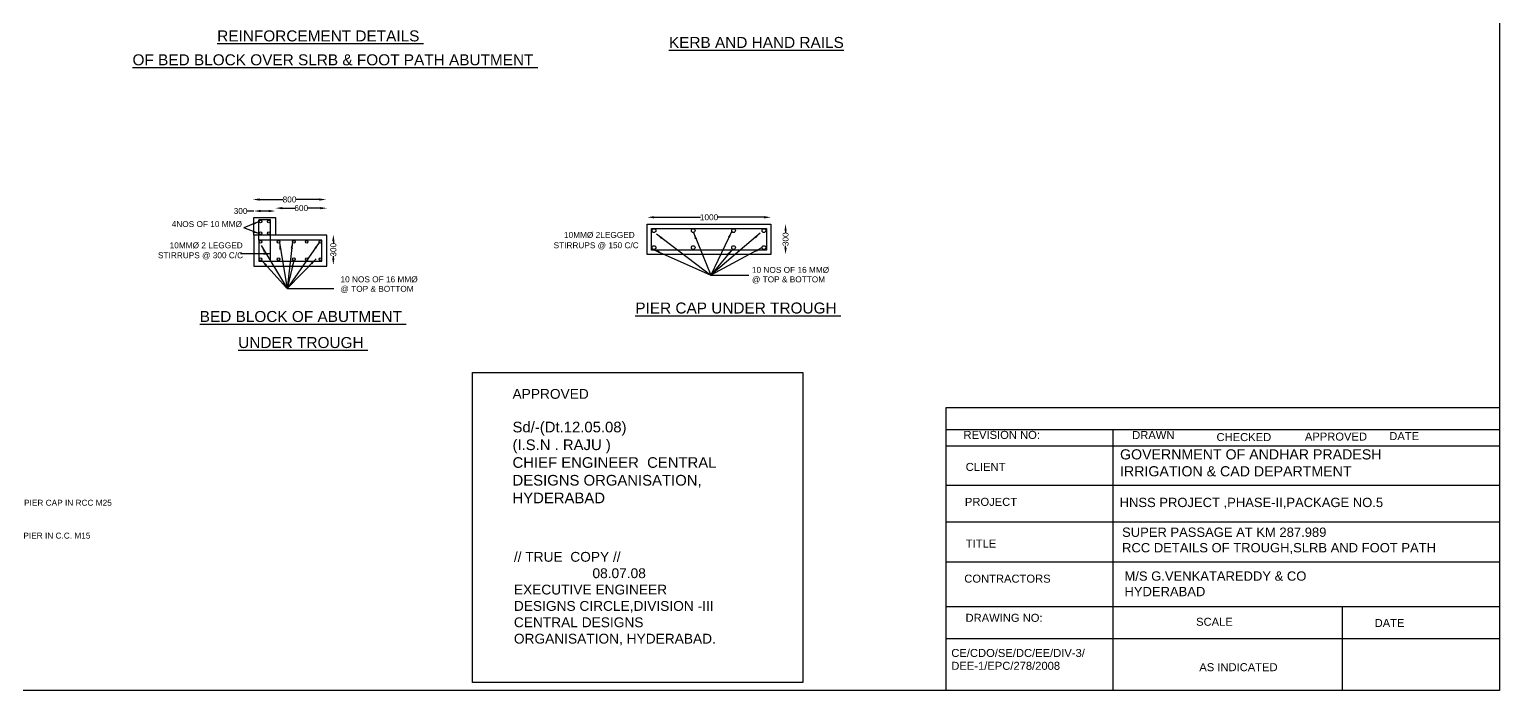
# Model space of a CAD drawing. Header units: millimetres. Extents: x 2502738 to 2517371, y 44292637 to 44301550.
# Drawn here: x 2508676 to 2517371, y 44292637 to 44296547 of the extents above; entities that cross this region are included whole.
import ezdxf

# ---------------------------------------------------------------- set-up
doc = ezdxf.new("R2010")
doc.units = ezdxf.units.MM
doc.header["$MEASUREMENT"] = 0
for name, color, linetype in [('DIMENSION', 7, 'Continuous'), ('DRAWING', 2, 'Continuous'), ('TEXT', 7, 'Continuous')]:
    doc.layers.add(name, color=color, linetype=linetype)
doc.styles.get("Standard").update_dxf_attribs({"font": 'arial.ttf', "height": 35})
doc.dimstyles.get("Standard").update_dxf_attribs({"dimtxt": 40, "dimasz": 40, "dimexe": 0.18, "dimexo": 0.0625, "dimgap": 0.09, "dimtad": 0, "dimdec": 0, "dimzin": 0, "dimdsep": 46, "dimtxsty": 'Standard', "dimcen": 0.09, "dimse1": 1, "dimse2": 1, "dimadec": 0, "dimazin": 0, "dimtfac": 1, "dimtdec": 0, "dimtofl": 0, "dimtmove": 0, "dimatfit": 3, "dimfxl": 1, "dimtolj": 1, "dimtzin": 0, "dimarcsym": 0})

# ---------------------------------------------------------------- blocks, each defined once
blk = doc.blocks.new('*D53')
at = {"layer": 'Defpoints', "color": 0, "transparency": 16777216}
for p in [(2513061.3, 44295396.3), (2513061.3, 44295215.8), (2513148.2, 44295215.8)]:
    blk.add_point(p, dxfattribs=at)
at = {"layer": 'DRAWING', "color": 0, "lineweight": -2, "transparency": 16777216}
for p, q in [((2513148.2, 44295356.3), (2513148.2, 44295344.7)), ((2513148.2, 44295255.8), (2513148.2, 44295267.4))]:
    blk.add_line(p, q, dxfattribs=at)
at = {"layer": 'DRAWING', "color": 0, "transparency": 16777216}
for points in [[(2513141.5, 44295356.3), (2513154.9, 44295356.3), (2513148.2, 44295396.3)], [(2513141.5, 44295255.8), (2513154.9, 44295255.8), (2513148.2, 44295215.8)]]:
    blk.add_solid(points, dxfattribs=at)
at = {"layer": 'DRAWING', "color": 0, "transparency": 16777216, "insert": (2513148.2, 44295306.1), "char_height": 35, "attachment_point": 5, "rotation": 90}
blk.add_mtext('\\A1;300', dxfattribs=at)
blk = doc.blocks.new('*D54')
at = {"layer": 'Defpoints', "color": 0, "transparency": 16777216}
for p in [(2512330, 44295436.3), (2512330, 44295396.3), (2513061.3, 44295396.3)]:
    blk.add_point(p, dxfattribs=at)
at = {"layer": 'DRAWING', "color": 0, "lineweight": -2, "transparency": 16777216}
for p, q in [((2512370, 44295436.3), (2512645, 44295436.3)), ((2513021.3, 44295436.3), (2512746.3, 44295436.3))]:
    blk.add_line(p, q, dxfattribs=at)
at = {"layer": 'DRAWING', "color": 0, "transparency": 16777216}
for points in [[(2512370, 44295443), (2512370, 44295429.6), (2512330, 44295436.3)], [(2513021.3, 44295443), (2513021.3, 44295429.6), (2513061.3, 44295436.3)]]:
    blk.add_solid(points, dxfattribs=at)
at = {"layer": 'DRAWING', "color": 0, "transparency": 16777216, "insert": (2512695.6, 44295436.3), "char_height": 35, "attachment_point": 5}
blk.add_mtext('\\A1;1000', dxfattribs=at)
blk = doc.blocks.new('*D108')
at = {"layer": 'Defpoints', "color": 0, "transparency": 16777216}
for p in [(2510466.7, 44295334.6), (2510473.9, 44295334.6), (2510466.7, 44295154.1)]:
    blk.add_point(p, dxfattribs=at)
at = {"layer": 'DIMENSION', "color": 0, "lineweight": -2, "transparency": 16777216}
for p, q in [((2510473.9, 44295294.6), (2510473.9, 44295283)), ((2510473.9, 44295194.1), (2510473.9, 44295205.7))]:
    blk.add_line(p, q, dxfattribs=at)
at = {"layer": 'DIMENSION', "color": 0, "transparency": 16777216}
for points in [[(2510467.2, 44295294.6), (2510480.6, 44295294.6), (2510473.9, 44295334.6)], [(2510467.2, 44295194.1), (2510480.6, 44295194.1), (2510473.9, 44295154.1)]]:
    blk.add_solid(points, dxfattribs=at)
at = {"layer": 'DIMENSION', "color": 0, "transparency": 16777216, "insert": (2510473.9, 44295244.3), "char_height": 35, "attachment_point": 5, "rotation": 90}
blk.add_mtext('\\A1;300', dxfattribs=at)
blk = doc.blocks.new('*D109')
at = {"layer": 'Defpoints', "color": 0, "transparency": 16777216}
for p in [(2510004, 44295473.4), (2510004, 44295434.7), (2510131.5, 44295434.7)]:
    blk.add_point(p, dxfattribs=at)
at = {"layer": 'DIMENSION', "color": 0, "lineweight": -2, "transparency": 16777216}
for p, q in [((2510004, 44295473.4), (2509964, 44295473.4)), ((2510091.5, 44295473.4), (2510044, 44295473.4))]:
    blk.add_line(p, q, dxfattribs=at)
at = {"layer": 'DIMENSION', "color": 0, "transparency": 16777216}
for points in [[(2510044, 44295480), (2510044, 44295466.7), (2510004, 44295473.4)], [(2510091.5, 44295480), (2510091.5, 44295466.7), (2510131.5, 44295473.4)]]:
    blk.add_solid(points, dxfattribs=at)
at = {"layer": 'DIMENSION', "color": 0, "transparency": 16777216, "insert": (2509925.3, 44295473.4), "char_height": 35, "attachment_point": 5}
blk.add_mtext('\\A1;300', dxfattribs=at)
blk = doc.blocks.new('*D110')
at = {"layer": 'Defpoints', "color": 0, "transparency": 16777216}
for p in [(2510131.5, 44295473.4), (2510436.7, 44295490.3), (2510436.7, 44295490.3)]:
    blk.add_point(p, dxfattribs=at)
at = {"layer": 'DIMENSION', "color": 0, "lineweight": -2, "transparency": 16777216}
for p, q in [((2510171.5, 44295490.3), (2510245.3, 44295490.3)), ((2510396.7, 44295490.3), (2510322.9, 44295490.3))]:
    blk.add_line(p, q, dxfattribs=at)
at = {"layer": 'DIMENSION', "color": 0, "transparency": 16777216}
for points in [[(2510171.5, 44295496.9), (2510171.5, 44295483.6), (2510131.5, 44295490.3)], [(2510396.7, 44295496.9), (2510396.7, 44295483.6), (2510436.7, 44295490.3)]]:
    blk.add_solid(points, dxfattribs=at)
at = {"layer": 'DIMENSION', "color": 0, "transparency": 16777216, "insert": (2510284.1, 44295490.3), "char_height": 35, "attachment_point": 5}
blk.add_mtext('\\A1;600', dxfattribs=at)
blk = doc.blocks.new('*D111')
at = {"layer": 'Defpoints', "color": 0, "transparency": 16777216}
for p in [(2509998.3, 44295552.6), (2509998.3, 44295541.3), (2510431, 44295552.6)]:
    blk.add_point(p, dxfattribs=at)
at = {"layer": 'DIMENSION', "color": 0, "lineweight": -2, "transparency": 16777216}
for p, q in [((2510038.3, 44295541.3), (2510176, 44295541.3)), ((2510391, 44295541.3), (2510253.4, 44295541.3))]:
    blk.add_line(p, q, dxfattribs=at)
at = {"layer": 'DIMENSION', "color": 0, "transparency": 16777216}
for points in [[(2510038.3, 44295547.9), (2510038.3, 44295534.6), (2509998.3, 44295541.3)], [(2510391, 44295547.9), (2510391, 44295534.6), (2510431, 44295541.3)]]:
    blk.add_solid(points, dxfattribs=at)
at = {"layer": 'DIMENSION', "color": 0, "transparency": 16777216, "insert": (2510214.7, 44295541.3), "char_height": 35, "attachment_point": 5}
blk.add_mtext('\\A1;800', dxfattribs=at)

msp = doc.modelspace()

# ---------------------------------------------------------------- linework, layer by layer
at = {"layer": 'DIMENSION', "color": 0}
msp.add_lwpolyline([(2517370.7, 44292637.1), (2502738.4, 44292637.1), (2502738.4, 44301550.2), (2517370.7, 44301550.2)], close=True, dxfattribs=at)
at = {"layer": 'DIMENSION'}
for points in [[(2514097.7, 44293634.9), (2517370.7, 44293634.9)], [(2516440.2, 44293134.3), (2516440.2, 44292637.1)], [(2514097.7, 44292945.7), (2517370.7, 44292945.7)]]:
    msp.add_lwpolyline(points, dxfattribs=at)
at = {"layer": 'DRAWING', "color": 0}
for points in [[(2510004, 44295330.7), (2510004, 44295434.7), (2510131.5, 44295434.7), (2510131.5, 44295330.7)], [(2510033.2, 44295301.5), (2510033.2, 44295420.5), (2510036.1, 44295420.5)], [(2510102.3, 44295176.5), (2510102.3, 44295420.5), (2510036.1, 44295420.5)]]:
    msp.add_lwpolyline(points, dxfattribs=at)
for points in [[(2510004, 44295147.2), (2510434.7, 44295147.2), (2510434.7, 44295330.7), (2510004, 44295330.7)], [(2512330, 44295396.3), (2513061.3, 44295396.3), (2513061.3, 44295215.8), (2512330, 44295215.8)], [(2512355.9, 44295370.3), (2513035.3, 44295370.3), (2513035.3, 44295241.8), (2512355.9, 44295241.8)], [(2510033.2, 44295176.5), (2510405.5, 44295176.5), (2510405.5, 44295301.5), (2510033.2, 44295301.5)]]:
    msp.add_lwpolyline(points, close=True, dxfattribs=at)
for centre, radius in [((2510043.4, 44295411.1), 7.8), ((2510092.2, 44295411.1), 7.8), ((2510043.4, 44295341.8), 7.8), ((2510092.2, 44295341.8), 7.8), ((2512369.9, 44295357.4), 11.1), ((2512602.3, 44295357.4), 11.1), ((2512840.7, 44295357.4), 11.1), ((2513020.6, 44295357.4), 11.1), ((2510043.4, 44295290.7), 7.8), ((2510149.6, 44295290.7), 7.8), ((2510240.2, 44295290.7), 7.8), ((2510316.2, 44295290.7), 7.8), ((2510397, 44295290.7), 7.8), ((2512369.9, 44295256.7), 11.1), ((2512602.3, 44295256.7), 11.1), ((2512840.7, 44295256.7), 11.1), ((2513020.6, 44295256.7), 11.1), ((2510043.4, 44295188.8), 7.8), ((2510149.6, 44295188.8), 7.8), ((2510240.2, 44295188.8), 7.8), ((2510316.2, 44295188.8), 7.8), ((2510397, 44295188.8), 7.8)]:
    msp.add_circle(centre, radius, dxfattribs=at)
at = {"layer": 'TEXT', "color": 0}
for points in [[(2511296.5, 44294518.3), (2513251, 44294518.3), (2513251, 44292684), (2511296.5, 44292684)], [(2514097.7, 44294310.4), (2517370.7, 44294310.4), (2517370.7, 44292637.1), (2514097.7, 44292637.1)]]:
    msp.add_lwpolyline(points, close=True, dxfattribs=at)
for points in [[(2514097.7, 44294181.5), (2517370.7, 44294181.5)], [(2515083.1, 44294179.2), (2515083.1, 44292637.1)], [(2514097.7, 44294084.8), (2517370.7, 44294084.8)], [(2514097.7, 44293852.3), (2517370.7, 44293852.3)], [(2517370.7, 44293396.8), (2514097.7, 44293396.8)], [(2514097.7, 44293134.3), (2517370.7, 44293134.3)]]:
    msp.add_lwpolyline(points, dxfattribs=at)

# ---------------------------------------------------------------- texts
at = {"layer": 'DRAWING', "color": 0}
for s, height, p in [('%%UREINFORCEMENT DETAILS ', 65, (2509787.2, 44296476.5)), ('%%UKERB AND HAND RAILS', 65, (2512458.3, 44296437.7)), ('%%UOF BED BLOCK OVER SLRB & FOOT PATH ABUTMENT ', 65, (2509286.2, 44296335.1)), ('4NOS OF 10 MMØ', 35, (2509518, 44295378.5)), ('10MMØ 2LEGGED', 35, (2511837.7, 44295314.6)), ('STIRRUPS @ 300 C/C ', 35, (2509436.9, 44295194.1)), ('10MMØ 2 LEGGED', 35, (2509505.8, 44295252.9)), ('STIRRUPS @ 150 C/C ', 35, (2511776.4, 44295253.3)), ('10 NOS OF 16 MMØ', 35, (2512949.5, 44295107.8)), ('10 NOS OF 16 MMØ', 35, (2510516.2, 44295051.9)), ('@ TOP & BOTTOM ', 35, (2512949.5, 44295051.6)), ('@ TOP & BOTTOM ', 35, (2510516.2, 44294995.7)), ('%%UBED BLOCK OF ABUTMENT ', 65, (2509683.8, 44294817.1)), ('%%UPIER CAP UNDER TROUGH ', 65, (2512259.7, 44294867.2)), ('%%UUNDER TROUGH ', 65, (2509911.3, 44294663)), ('PIER CAP IN RCC M25', 35, (2508645, 44293730.6)), ('PIER IN C.C. M15 ', 35, (2508640.9, 44293536.3))]:
    msp.add_text(s, height=height, dxfattribs=at).set_placement(p)
at = {"layer": 'TEXT', "color": 0}
for s, height, p in [('REVISION NO:', 47.332, (2514200.5, 44294125.6)), ('DRAWN ', 47.33, (2515198, 44294124.7)), ('CHECKED ', 47.33, (2515696.7, 44294112.7)), ('APPROVED ', 47.33, (2516219.3, 44294115.7)), ('DATE ', 47.33, (2516718.5, 44294118.7)), ('CLIENT', 47.33, (2514213.5, 44293936.2)), ('PROJECT', 47.33, (2514208.8, 44293729.7)), ('TITLE ', 47.33, (2514214.4, 44293482.9)), ('CONTRACTORS ', 47.332, (2514205.1, 44293275.6)), ('DRAWING NO:', 47.332, (2514212.6, 44293043.9)), ('SCALE ', 47.33, (2515576, 44293020.5)), ('DATE ', 47.33, (2516631.8, 44293013.1)), ('CE/CDO/SE/DC/EE/DIV-3/', 47.332, (2514128.4, 44292836)), ('DEE-1/EPC/278/2008', 47.332, (2514128.4, 44292760)), ('AS INDICATED ', 47.332, (2515595, 44292751.9))]:
    msp.add_text(s, height=height, dxfattribs=at).set_placement(p)
at = {"layer": 'TEXT', "color": 0, "attachment_point": 1}
for s, insert, char_height, width in [('APPROVED  \\P\\P{\\H1.0833x;Sd/-(Dt.12.05.08) \\P(I.S.N . RAJU ) \\PCHIEF ENGINEER  CENTRAL DESIGNS ORGANISATION, HYDERABAD \\H0.99997x; }', (2511533.6, 44294420.8), 58.071, 1334.938), ('GOVERNMENT OF ANDHAR PRADESH  IRRIGATION & CAD DEPARTMENT ', (2515126.2, 44294064.2), 60, 1636.458), ('HNSS PROJECT ,PHASE-II,PACKAGE NO.5', (2515123.8, 44293777.4), 55, 1677.409), ('SUPER PASSAGE AT KM 287.989 \\PRCC DETAILS OF TROUGH,SLRB AND FOOT PATH', (2515138.1, 44293601.3), 55, 1902.239), ('\\P{\\H0.99994x;// TRUE  COPY //\\P^I^I08.07.08\\P}EXECUTIVE ENGINEER  \\PDESIGNS CIRCLE,DIVISION -III CENTRAL DESIGNS ORGANISATION, HYDERABAD.', (2511541.6, 44293554), 58.071, 1334.938), ('M/S G.VENKATAREDDY & CO  \\PHYDERABAD ', (2515152.4, 44293342), 55, 1677.409)]:
    msp.add_mtext(s, dxfattribs=dict(at, insert=insert, char_height=char_height, width=width))

# ---------------------------------------------------------------- dimensions: what is measured, and where the dimension line sits
at = {"layer": 'DIMENSION', "color": 0}
for base, p1, p2, text, picture, middle in [((2510004, 44295473.4), (2510131.5, 44295434.7), (2510004, 44295434.7), '300', '*D109', (2509925.3, 44295473.4)), ((2509998.3, 44295541.3), (2510431, 44295552.6), (2509998.3, 44295552.6), '800', '*D111', (2510214.7, 44295541.3)), ((2510436.7, 44295490.3), (2510131.5, 44295473.4), (2510436.7, 44295490.3), '600', '*D110', (2510284.1, 44295490.3))]:
    dim = msp.add_linear_dim(base=base, p1=p1, p2=p2, text=text, dimstyle='Standard', dxfattribs=at)
    dim.commit()
    dim.dimension.update_dxf_attribs({"geometry": picture, "text_midpoint": middle})
dim = msp.add_linear_dim(base=(2510473.9, 44295334.6), p1=(2510466.7, 44295154.1), p2=(2510466.7, 44295334.6), angle=90, text='300', dimstyle='Standard', dxfattribs=at)
dim.commit()
dim.dimension.update_dxf_attribs({"geometry": '*D108', "text_midpoint": (2510473.9, 44295244.3)})
at = {"layer": 'DRAWING', "color": 0}
dim = msp.add_linear_dim(base=(2512330, 44295436.3), p1=(2513061.3, 44295396.3), p2=(2512330, 44295396.3), text='1000', dimstyle='Standard', dxfattribs=at)
dim.commit()
dim.dimension.update_dxf_attribs({"geometry": '*D54', "text_midpoint": (2512695.6, 44295436.3)})
dim = msp.add_linear_dim(base=(2513148.2, 44295215.8), p1=(2513061.3, 44295396.3), p2=(2513061.3, 44295215.8), angle=90, text='300', dimstyle='Standard', dxfattribs=at)
dim.commit()
dim.dimension.update_dxf_attribs({"geometry": '*D53', "text_midpoint": (2513148.2, 44295306.1)})

# ---------------------------------------------------------------- leaders
for points in [[(2510035.6, 44295411.1), (2509943.9, 44295373.3)], [(2510036.4, 44295338.3), (2509943.9, 44295373.3)], [(2512384.3, 44295337.6), (2512707, 44295093.4)], [(2512602.9, 44295346.3), (2512707, 44295093.4), (2512930.2, 44295093.4)], [(2512830.3, 44295353.5), (2512707, 44295093.4)], [(2512998.8, 44295342.4), (2512707, 44295093.4)], [(2510046.1, 44295269.9), (2510200.5, 44295014.4)], [(2510154.6, 44295284.7), (2510200.5, 44295014.4)], [(2510232.5, 44295291.7), (2510200.5, 44295014.4), (2510476, 44295014.4)], [(2510390.6, 44295286.3), (2510200.5, 44295014.4)], [(2512365.4, 44295246.6), (2512707, 44295093.4)], [(2513009.5, 44295256.7), (2512707, 44295093.4)], [(2512833.6, 44295248.1), (2512707, 44295093.4)], [(2510102.3, 44295220.6), (2509924.9, 44295220.6)], [(2510048.6, 44295183), (2510197.5, 44295019.5)], [(2510372.7, 44295191.3), (2510200.5, 44295014.4)], [(2510240.2, 44295181), (2510200.5, 44295014.4)]]:
    msp.add_leader(points, dimstyle='Standard', override={"dimgap": 0.09, "dimtad": 0}, dxfattribs=at)

doc.saveas('drawing.dxf')
